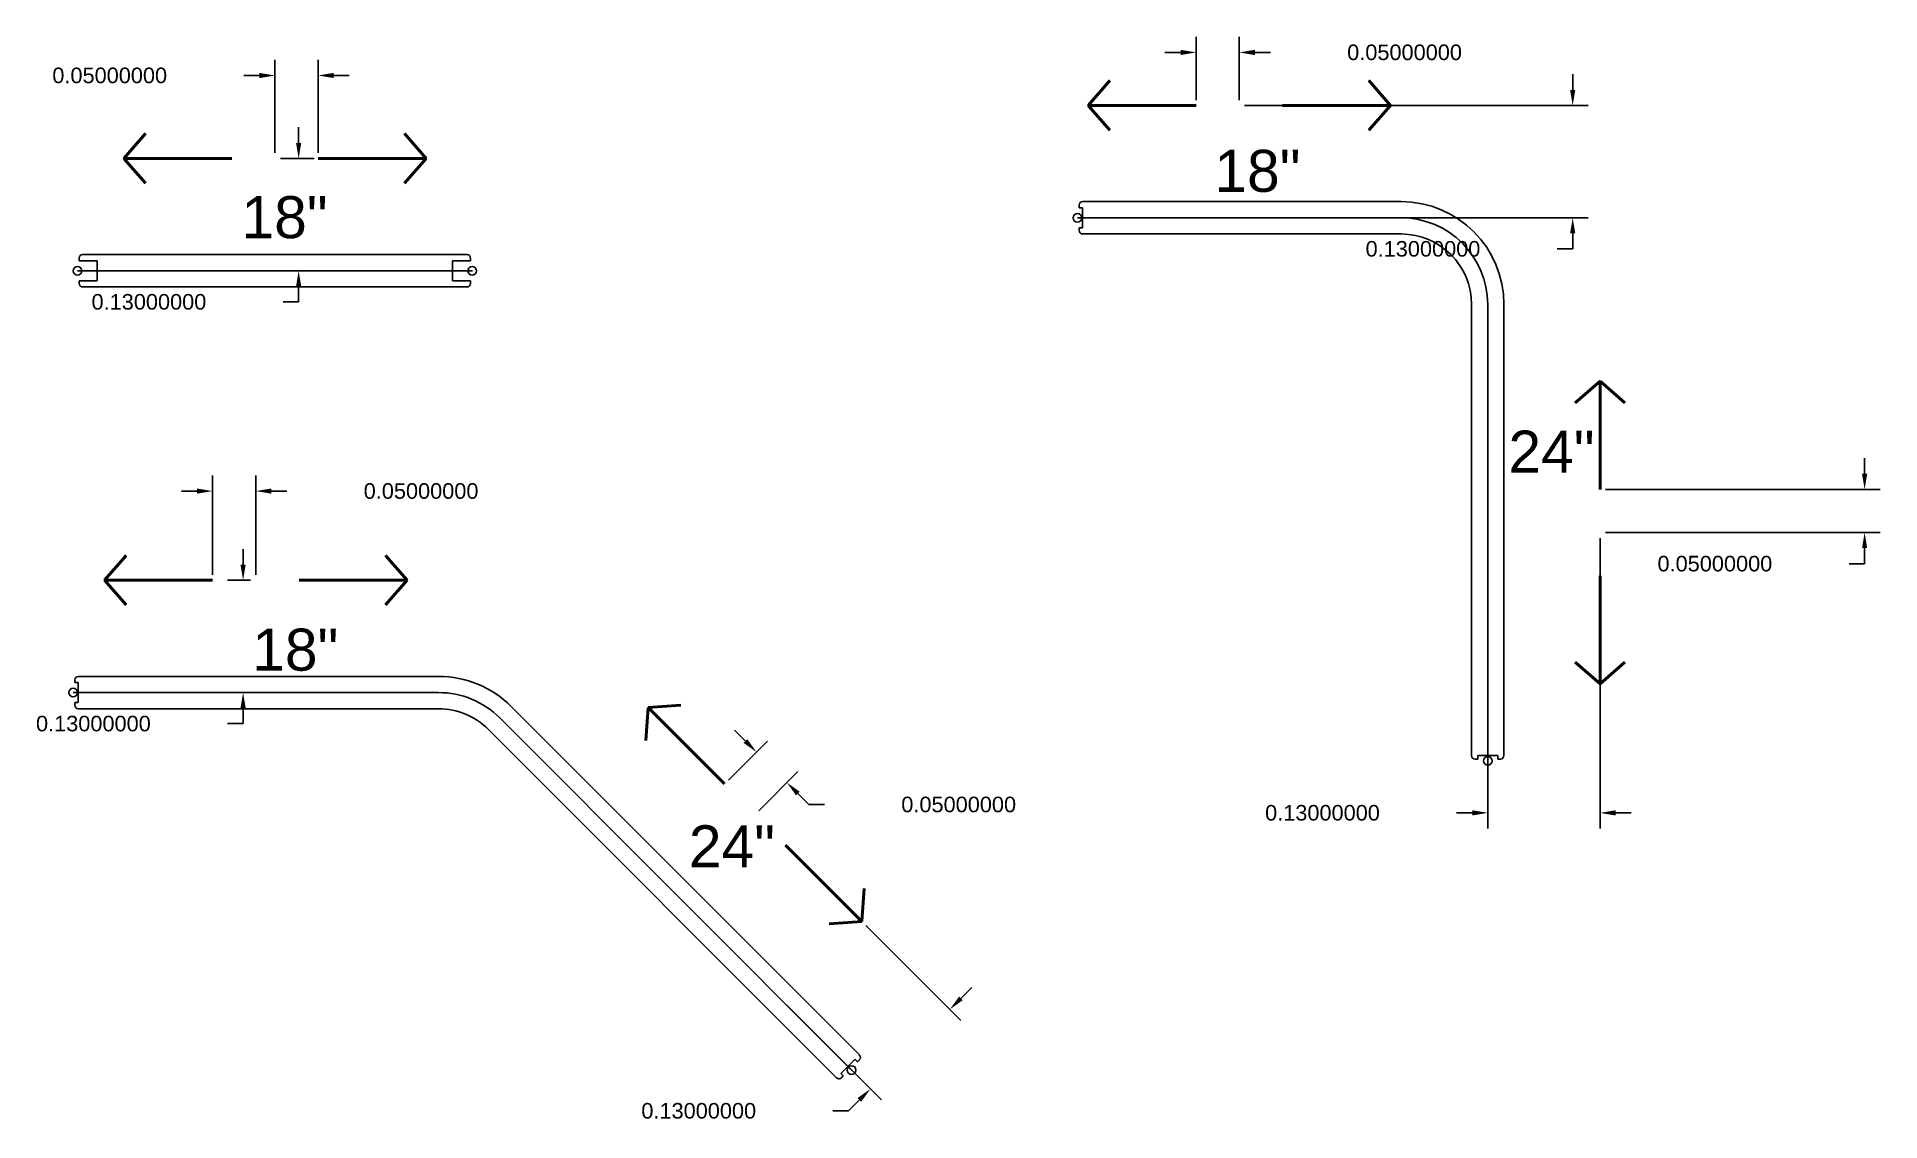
# Model space of a CAD drawing. Header units: millimetres. Extents: x 1587.53 to 1589.66, y 1839.02 to 1840.27.
import ezdxf

# ---------------------------------------------------------------- set-up
doc = ezdxf.new("R2010")
doc.units = ezdxf.units.MM
for name, color, linetype in [('135°', 5, 'Continuous'), ('90°', 94, 'Continuous'), ('DD2D_Geometry', 7, 'Continuous'), ('RECTO', 20, 'Continuous')]:
    doc.layers.add(name, color=color, linetype=linetype)
doc.styles.get("Standard").update_dxf_attribs({"font": 'arial.ttf'})
doc.dimstyles.get("Standard").update_dxf_attribs({"dimtxt": 0.018, "dimasz": 0.018, "dimexe": 0.018, "dimexo": 0.00625, "dimgap": 0.09, "dimtad": 0, "dimtih": 1, "dimtoh": 1, "dimdec": 8, "dimzin": 0, "dimdsep": 46, "dimtxsty": 'Standard', "dimcen": 0.009, "dimadec": 8, "dimazin": 0, "dimtfac": 1, "dimtdec": 8, "dimtofl": 0, "dimtmove": 0, "dimatfit": 3, "dimfxl": 1, "dimtolj": 1, "dimtzin": 0, "dimarcsym": 0})

# ---------------------------------------------------------------- blocks, each defined once
blk = doc.blocks.new('BR20101827T2D')
at = {"color": 251, "true_color": 0x636466}
blk.add_circle((0.457, 0), 0.005, dxfattribs=at)
at = {"layer": 'RECTO', "linetype": 'Continuous'}
for p, q in [((0.002, 0.0127), (0.002, 0.0147)), ((0.002, 0.0127), (0.002, 0.0116)), ((0.0032, 0.0116), (0.002, 0.0116)), ((0.0228, 0.0116), (0.0032, 0.0116)), ((0.006, 0.0187), (0.2285, 0.0187)), ((0.0228, -0.0116), (0.0228, 0.0116)), ((0.2285, 0.0187), (0.451, 0.0187)), ((0.4538, 0.0116), (0.4342, 0.0116)), ((0.4342, -0.0116), (0.4342, 0.0116)), ((0.455, 0.0116), (0.4538, 0.0116)), ((0.455, 0.0147), (0.455, 0.0127)), ((0.455, 0.0127), (0.455, 0.0116)), ((0.002, -0.0116), (0.002, -0.0127)), ((0.002, -0.0116), (0.0032, -0.0116)), ((0.002, -0.0147), (0.002, -0.0127)), ((0.0032, -0.0116), (0.0228, -0.0116)), ((0.2285, -0.0187), (0.006, -0.0187)), ((0.451, -0.0187), (0.2285, -0.0187)), ((0.4342, -0.0116), (0.4538, -0.0116)), ((0.4538, -0.0116), (0.455, -0.0116)), ((0.455, -0.0127), (0.455, -0.0116)), ((0.455, -0.0127), (0.455, -0.0147))]:
    blk.add_line(p, q, dxfattribs=at)
at = {"layer": 'RECTO', "color": 251, "true_color": 0x636466}
blk.add_circle((0, 0), 0.005, dxfattribs=at)
at = {"layer": 'RECTO', "linetype": 'Continuous'}
for centre, start, end in [((0.006, 0.0147), 90, 180), ((0.451, 0.0147), 0, 90), ((0.006, -0.0147), 180, 270), ((0.451, -0.0147), 270, 0)]:
    blk.add_arc(centre, 0.004, start, end, dxfattribs=at)
at = {"layer": '90°'}
blk.add_text('18"', height=0.04866, dxfattribs=at).set_placement((0.1899, 0.0377))
blk = doc.blocks.new('SPACE_BR20101827T')
blk.add_blockref('BR20101827T2D', (0, 0))
blk = doc.blocks.new('BR2030182427T2D')
at = {"layer": '135°', "linetype": 'Continuous'}
for p, q in [((0.002, 0.0147), (0.002, 0.0127)), ((0.002, 0.0127), (0.002, 0.0116)), ((0.002, 0.0116), (0.0031, 0.0116)), ((0.0031, 0.0116), (0.006, 0.0116)), ((0.423, 0.0187), (0.006, 0.0187)), ((0.0031, -0.0116), (0.002, -0.0116)), ((0.002, -0.0127), (0.002, -0.0116)), ((0.002, -0.0127), (0.002, -0.0147)), ((0.006, -0.0116), (0.0031, -0.0116)), ((0.006, -0.0187), (0.423, -0.0187)), ((0.9101, -0.4192), (0.507, -0.0161)), ((0.4806, -0.0426), (0.8836, -0.4456)), ((0.9087, -0.4262), (0.9079, -0.427)), ((0.9087, -0.4262), (0.9101, -0.4248)), ((0.8893, -0.4456), (0.8907, -0.4442)), ((0.8907, -0.4442), (0.8915, -0.4434))]:
    blk.add_line(p, q, dxfattribs=at)
at = {"layer": '135°'}
for p, q in [((0.006, 0.0116), (0.006, -0.0116)), ((0.8886, -0.4406), (0.9051, -0.4242))]:
    blk.add_line(p, q, dxfattribs=at)
at = {"layer": '135°', "linetype": 'Continuous', "flags": 128}
for points in [[(0.9051, -0.4242), (0.9053, -0.4245), (0.9056, -0.4247), (0.9059, -0.425), (0.9061, -0.4253), (0.9064, -0.4255), (0.9066, -0.4258), (0.9068, -0.426), (0.9071, -0.4262)], [(0.9071, -0.4262), (0.9072, -0.4264), (0.9074, -0.4265), (0.9075, -0.4267), (0.9077, -0.4268), (0.9078, -0.4269), (0.9078, -0.427), (0.9079, -0.427), (0.9079, -0.427)], [(0.8906, -0.4426), (0.8904, -0.4424), (0.8902, -0.4422), (0.89, -0.4419), (0.8897, -0.4417), (0.8895, -0.4414), (0.8892, -0.4412), (0.8889, -0.4409), (0.8886, -0.4406)], [(0.8915, -0.4434), (0.8915, -0.4434), (0.8914, -0.4434), (0.8914, -0.4433), (0.8913, -0.4432), (0.8911, -0.4431), (0.891, -0.443), (0.8908, -0.4428), (0.8906, -0.4426)]]:
    blk.add_lwpolyline(points, dxfattribs=at)
at = {"layer": '135°', "color": 251, "true_color": 0x636466}
for centre in [(0, 0), (0.9011, -0.4366)]:
    blk.add_circle(centre, 0.005, dxfattribs=at)
at = {"layer": '135°', "linetype": 'Continuous'}
for centre, radius, start, end in [((0.006, 0.0147), 0.004, 90, 180), ((0.423, -0.1002), 0.1189, 45, 90), ((0.006, -0.0147), 0.004, 180, 270), ((0.423, -0.1002), 0.0815, 45, 90), ((0.9072, -0.422), 0.004, 315, 45), ((0.8865, -0.4428), 0.004, 225, 315)]:
    blk.add_arc(centre, radius, start, end, dxfattribs=at)
at = {"layer": '90°'}
for s, p in [('18"', (0.2073, 0.0253)), ('24"', (0.7127, -0.2022))]:
    blk.add_text(s, height=0.04866, dxfattribs=at).set_placement(p)
blk = doc.blocks.new('CONTENT_BR2030182427T2DRGT')
blk.add_blockref('BR2030182427T2D', (0, 0))
blk = doc.blocks.new('SPACE_BR2030182427TRGT')
blk.add_blockref('CONTENT_BR2030182427T2DRGT', (0, 0))
blk = doc.blocks.new('BR2020182427T2D')
at = {"layer": '90°', "linetype": 'Continuous'}
for p, q in [((0.002, 0.0147), (0.002, 0.0127)), ((0.002, 0.0127), (0.002, 0.0116)), ((0.002, 0.0116), (0.0032, 0.0116)), ((0.0032, 0.0116), (0.006, 0.0116)), ((0.3748, 0.0187), (0.006, 0.0187)), ((0.002, -0.0127), (0.002, -0.0116)), ((0.0032, -0.0116), (0.002, -0.0116)), ((0.002, -0.0127), (0.002, -0.0147)), ((0.006, -0.0116), (0.0032, -0.0116)), ((0.006, -0.0187), (0.3748, -0.0187)), ((0.4563, -0.1002), (0.4563, -0.622)), ((0.4937, -0.622), (0.4937, -0.1002)), ((0.4603, -0.626), (0.4623, -0.626)), ((0.4623, -0.626), (0.4634, -0.626)), ((0.4634, -0.6248), (0.4634, -0.622)), ((0.4634, -0.626), (0.4634, -0.6248)), ((0.4866, -0.622), (0.4866, -0.6248)), ((0.4866, -0.6248), (0.4866, -0.626)), ((0.4877, -0.626), (0.4866, -0.626)), ((0.4877, -0.626), (0.4897, -0.626))]:
    blk.add_line(p, q, dxfattribs=at)
at = {"layer": '90°'}
for p, q in [((0.006, 0.0116), (0.006, -0.0116)), ((0.4634, -0.622), (0.4866, -0.622))]:
    blk.add_line(p, q, dxfattribs=at)
at = {"layer": '90°', "color": 251, "true_color": 0x636466}
for centre in [(0, 0), (0.475, -0.628)]:
    blk.add_circle(centre, 0.005, dxfattribs=at)
at = {"layer": '90°', "linetype": 'Continuous'}
for centre, radius, start, end in [((0.006, 0.0147), 0.004, 90, 180), ((0.3748, -0.1002), 0.1189, 0, 90), ((0.006, -0.0147), 0.004, 180, 270), ((0.3748, -0.1002), 0.0815, 0, 90), ((0.4603, -0.622), 0.004, 180, 270), ((0.4897, -0.622), 0.004, 270, 0)]:
    blk.add_arc(centre, radius, start, end, dxfattribs=at)
at = {"layer": '90°'}
for s, p in [('18"', (0.1586, 0.03)), ('24"', (0.499, -0.2948))]:
    blk.add_text(s, height=0.04866, dxfattribs=at).set_placement(p)
blk = doc.blocks.new('CONTENT_BR2020182427T2DRGT')
blk.add_blockref('BR2020182427T2D', (0, 0))
blk = doc.blocks.new('SPACE_BR2020182427TRGT')
blk.add_blockref('CONTENT_BR2020182427T2DRGT', (0, 0))
blk = doc.blocks.new('ARR_Back')
for p, q in [((-0.125, 0), (-0.1, 0.0287)), ((-0.1, -0.0287), (-0.125, 0))]:
    blk.add_line(p, q)
at = {"lineweight": 50}
for p, q in [((-0.125, 0), (-0.1, 0.0287)), ((0, 0), (-0.125, 0)), ((-0.125, 0), (-0.1, -0.0287))]:
    blk.add_line(p, q, dxfattribs=at)
blk = doc.blocks.new('ARR_Front')
for p, q in [((0.125, 0), (0.1, 0.0287)), ((0.1, -0.0287), (0.125, 0))]:
    blk.add_line(p, q)
at = {"lineweight": 50}
for p, q in [((0.125, 0), (0.1, 0.0287)), ((0, 0), (0.125, 0)), ((0.125, 0), (0.1, -0.0287))]:
    blk.add_line(p, q, dxfattribs=at)
blk = doc.blocks.new('Left')
for p, q in [((-0.0287, 0.1), (0, 0.125)), ((0, 0.125), (0.0287, 0.1))]:
    blk.add_line(p, q)
at = {"lineweight": 50}
for p, q in [((0, 0.125), (-0.0287, 0.1)), ((0, 0), (0, 0.125)), ((0, 0.125), (0.0287, 0.1))]:
    blk.add_line(p, q, dxfattribs=at)
blk = doc.blocks.new('Right')
at = {"lineweight": 50}
for p, q in [((0, 0), (0, -0.125)), ((0, -0.125), (-0.0287, -0.1)), ((0, -0.125), (0.0287, -0.1))]:
    blk.add_line(p, q, dxfattribs=at)
for p, q in [((-0.0287, -0.1), (0, -0.125)), ((0, -0.125), (0.0287, -0.1))]:
    blk.add_line(p, q)
blk = doc.blocks.new('*D105')
at = {"color": 0, "lineweight": -2, "transparency": 16777216}
for p, q in [((1587.7828, 1840.2246), (1587.7648, 1840.2246)), ((1587.8008, 1840.135), (1587.8008, 1840.2426)), ((1587.8508, 1840.135), (1587.8508, 1840.2426)), ((1587.8688, 1840.2246), (1587.8868, 1840.2246))]:
    blk.add_line(p, q, dxfattribs=at)
at = {"color": 0, "transparency": 16777216}
for points in [[(1587.7828, 1840.2276), (1587.7828, 1840.2216), (1587.8008, 1840.2246)], [(1587.8688, 1840.2276), (1587.8688, 1840.2216), (1587.8508, 1840.2246)]]:
    blk.add_solid(points, dxfattribs=at)
at = {"layer": 'Defpoints', "color": 0, "transparency": 16777216}
for p in [(1587.8508, 1840.2246), (1587.8008, 1840.1287), (1587.8508, 1840.1287)]:
    blk.add_point(p, dxfattribs=at)
at = {"color": 0, "transparency": 16777216, "insert": (1587.6095, 1840.2246), "char_height": 0.018, "attachment_point": 5}
blk.add_mtext('\\A1;0.05000000', dxfattribs=at)
blk = doc.blocks.new('*D106')
at = {"color": 0, "lineweight": -2, "transparency": 16777216}
for p, q in [((1587.8282, 1840.1467), (1587.8282, 1840.1647)), ((1587.807, 1840.1287), (1587.8462, 1840.1287)), ((1587.807, 1839.9987), (1587.8462, 1839.9987)), ((1587.8282, 1839.9807), (1587.8282, 1839.9627)), ((1587.8282, 1839.9627), (1587.8102, 1839.9627))]:
    blk.add_line(p, q, dxfattribs=at)
at = {"color": 0, "transparency": 16777216}
for points in [[(1587.8252, 1840.1467), (1587.8312, 1840.1467), (1587.8282, 1840.1287)], [(1587.8252, 1839.9807), (1587.8312, 1839.9807), (1587.8282, 1839.9987)]]:
    blk.add_solid(points, dxfattribs=at)
at = {"layer": 'Defpoints', "color": 0, "transparency": 16777216}
for p in [(1587.8008, 1840.1287), (1587.8008, 1839.9987), (1587.8282, 1839.9987)]:
    blk.add_point(p, dxfattribs=at)
at = {"color": 0, "transparency": 16777216, "insert": (1587.6549, 1839.9627), "char_height": 0.018, "attachment_point": 5}
blk.add_mtext('\\A1;0.13000000', dxfattribs=at)
blk = doc.blocks.new('*D107')
at = {"color": 0, "lineweight": -2, "transparency": 16777216}
for p, q in [((1587.7286, 1839.6471), (1587.7286, 1839.7619)), ((1587.7786, 1839.6471), (1587.7786, 1839.7619)), ((1587.7106, 1839.7439), (1587.6926, 1839.7439)), ((1587.7966, 1839.7439), (1587.8146, 1839.7439))]:
    blk.add_line(p, q, dxfattribs=at)
at = {"color": 0, "transparency": 16777216}
for points in [[(1587.7106, 1839.7469), (1587.7106, 1839.7409), (1587.7286, 1839.7439)], [(1587.7966, 1839.7469), (1587.7966, 1839.7409), (1587.7786, 1839.7439)]]:
    blk.add_solid(points, dxfattribs=at)
at = {"layer": 'Defpoints', "color": 0, "transparency": 16777216}
for p in [(1587.7786, 1839.7439), (1587.7286, 1839.6409), (1587.7786, 1839.6409)]:
    blk.add_point(p, dxfattribs=at)
at = {"color": 0, "transparency": 16777216, "insert": (1587.9699, 1839.7439), "char_height": 0.018, "attachment_point": 5}
blk.add_mtext('\\A1;0.05000000', dxfattribs=at)
blk = doc.blocks.new('*D108')
at = {"color": 0, "lineweight": -2, "transparency": 16777216}
for p, q in [((1587.7639, 1839.6589), (1587.7639, 1839.6769)), ((1587.7724, 1839.6409), (1587.7459, 1839.6409)), ((1587.7724, 1839.5109), (1587.7459, 1839.5109)), ((1587.7639, 1839.4749), (1587.7459, 1839.4749)), ((1587.7639, 1839.4929), (1587.7639, 1839.4749))]:
    blk.add_line(p, q, dxfattribs=at)
at = {"color": 0, "transparency": 16777216}
for points in [[(1587.7609, 1839.6589), (1587.7669, 1839.6589), (1587.7639, 1839.6409)], [(1587.7609, 1839.4929), (1587.7669, 1839.4929), (1587.7639, 1839.5109)]]:
    blk.add_solid(points, dxfattribs=at)
at = {"layer": 'Defpoints', "color": 0, "transparency": 16777216}
for p in [(1587.7786, 1839.6409), (1587.7639, 1839.5109), (1587.7786, 1839.5109)]:
    blk.add_point(p, dxfattribs=at)
at = {"color": 0, "transparency": 16777216, "insert": (1587.5906, 1839.4749), "char_height": 0.018, "attachment_point": 5}
blk.add_mtext('\\A1;0.13000000', dxfattribs=at)
blk = doc.blocks.new('*D109')
at = {"color": 0, "lineweight": -2, "transparency": 16777216}
for p, q in [((1588.3256, 1839.4096), (1588.3708, 1839.4548)), ((1588.3454, 1839.4548), (1588.3326, 1839.4675)), ((1588.3609, 1839.3742), (1588.4062, 1839.4195)), ((1588.4062, 1839.394), (1588.4189, 1839.3813)), ((1588.4189, 1839.3813), (1588.4369, 1839.3813))]:
    blk.add_line(p, q, dxfattribs=at)
at = {"color": 0, "transparency": 16777216}
for points in [[(1588.3475, 1839.4569), (1588.3432, 1839.4527), (1588.3581, 1839.4421)], [(1588.4083, 1839.3961), (1588.404, 1839.3919), (1588.3934, 1839.4067)]]:
    blk.add_solid(points, dxfattribs=at)
at = {"layer": 'Defpoints', "color": 0, "transparency": 16777216}
for p in [(1588.3212, 1839.4052), (1588.3934, 1839.4067), (1588.3565, 1839.3698)]:
    blk.add_point(p, dxfattribs=at)
at = {"color": 0, "transparency": 16777216, "insert": (1588.5922, 1839.3813), "char_height": 0.018, "attachment_point": 5}
blk.add_mtext('\\A1;0.05000000', dxfattribs=at)
blk = doc.blocks.new('*D111')
at = {"color": 0, "lineweight": -2, "transparency": 16777216}
for p, q in [((1588.867, 1840.1962), (1588.867, 1840.2693)), ((1588.917, 1840.1962), (1588.917, 1840.2693)), ((1588.849, 1840.2513), (1588.831, 1840.2513)), ((1588.935, 1840.2513), (1588.953, 1840.2513))]:
    blk.add_line(p, q, dxfattribs=at)
at = {"color": 0, "transparency": 16777216}
for points in [[(1588.849, 1840.2543), (1588.849, 1840.2483), (1588.867, 1840.2513)], [(1588.935, 1840.2543), (1588.935, 1840.2483), (1588.917, 1840.2513)]]:
    blk.add_solid(points, dxfattribs=at)
at = {"layer": 'Defpoints', "color": 0, "transparency": 16777216}
for p in [(1588.917, 1840.2513), (1588.867, 1840.19), (1588.917, 1840.19)]:
    blk.add_point(p, dxfattribs=at)
at = {"color": 0, "transparency": 16777216, "insert": (1589.1083, 1840.2513), "char_height": 0.018, "attachment_point": 5}
blk.add_mtext('\\A1;0.05000000', dxfattribs=at)
blk = doc.blocks.new('*D112')
at = {"color": 0, "lineweight": -2, "transparency": 16777216}
for p, q in [((1588.4847, 1839.2416), (1588.5947, 1839.1316)), ((1588.5947, 1839.1571), (1588.6074, 1839.1698)), ((1588.3928, 1839.1497), (1588.5028, 1839.0397)), ((1588.4646, 1839.027), (1588.4466, 1839.027)), ((1588.4773, 1839.0397), (1588.4646, 1839.027))]:
    blk.add_line(p, q, dxfattribs=at)
at = {"color": 0, "transparency": 16777216}
for points in [[(1588.5926, 1839.1592), (1588.5968, 1839.155), (1588.582, 1839.1444)], [(1588.4752, 1839.0418), (1588.4794, 1839.0376), (1588.49, 1839.0524)]]:
    blk.add_solid(points, dxfattribs=at)
at = {"layer": 'Defpoints', "color": 0, "transparency": 16777216}
for p in [(1588.4803, 1839.2461), (1588.3883, 1839.1541), (1588.49, 1839.0524)]:
    blk.add_point(p, dxfattribs=at)
at = {"color": 0, "transparency": 16777216, "insert": (1588.2913, 1839.027), "char_height": 0.018, "attachment_point": 5}
blk.add_mtext('\\A1;0.13000000', dxfattribs=at)
blk = doc.blocks.new('*D113')
at = {"color": 0, "lineweight": -2, "transparency": 16777216}
for p, q in [((1589.6408, 1839.7639), (1589.6408, 1839.7819)), ((1589.3408, 1839.7459), (1589.6588, 1839.7459)), ((1589.3408, 1839.6959), (1589.6588, 1839.6959)), ((1589.6408, 1839.6779), (1589.6408, 1839.6599)), ((1589.6408, 1839.6599), (1589.6228, 1839.6599))]:
    blk.add_line(p, q, dxfattribs=at)
at = {"color": 0, "transparency": 16777216}
for points in [[(1589.6378, 1839.7639), (1589.6438, 1839.7639), (1589.6408, 1839.7459)], [(1589.6378, 1839.6779), (1589.6438, 1839.6779), (1589.6408, 1839.6959)]]:
    blk.add_solid(points, dxfattribs=at)
at = {"layer": 'Defpoints', "color": 0, "transparency": 16777216}
for p in [(1589.3346, 1839.7459), (1589.3346, 1839.6959), (1589.6408, 1839.6959)]:
    blk.add_point(p, dxfattribs=at)
at = {"color": 0, "transparency": 16777216, "insert": (1589.4675, 1839.6599), "char_height": 0.018, "attachment_point": 5}
blk.add_mtext('\\A1;0.05000000', dxfattribs=at)
blk = doc.blocks.new('*D114')
at = {"color": 0, "lineweight": -2, "transparency": 16777216}
for p, q in [((1589.2046, 1839.6896), (1589.2046, 1839.3537)), ((1589.3346, 1839.6896), (1589.3346, 1839.3537)), ((1589.1866, 1839.3717), (1589.1686, 1839.3717)), ((1589.3526, 1839.3717), (1589.3706, 1839.3717))]:
    blk.add_line(p, q, dxfattribs=at)
at = {"color": 0, "transparency": 16777216}
for points in [[(1589.1866, 1839.3747), (1589.1866, 1839.3687), (1589.2046, 1839.3717)], [(1589.3526, 1839.3747), (1589.3526, 1839.3687), (1589.3346, 1839.3717)]]:
    blk.add_solid(points, dxfattribs=at)
at = {"layer": 'Defpoints', "color": 0, "transparency": 16777216}
for p in [(1589.2046, 1839.6959), (1589.3346, 1839.6959), (1589.2046, 1839.3717)]:
    blk.add_point(p, dxfattribs=at)
at = {"color": 0, "transparency": 16777216, "insert": (1589.0133, 1839.3717), "char_height": 0.018, "attachment_point": 5}
blk.add_mtext('\\A1;0.13000000', dxfattribs=at)
blk = doc.blocks.new('*D115')
at = {"color": 0, "lineweight": -2, "transparency": 16777216}
for p, q in [((1589.3029, 1840.208), (1589.3029, 1840.226)), ((1588.9232, 1840.19), (1589.3209, 1840.19)), ((1588.9232, 1840.06), (1589.3209, 1840.06)), ((1589.3029, 1840.042), (1589.3029, 1840.024)), ((1589.3029, 1840.024), (1589.2849, 1840.024))]:
    blk.add_line(p, q, dxfattribs=at)
at = {"color": 0, "transparency": 16777216}
for points in [[(1589.2999, 1840.208), (1589.3059, 1840.208), (1589.3029, 1840.19)], [(1589.2999, 1840.042), (1589.3059, 1840.042), (1589.3029, 1840.06)]]:
    blk.add_solid(points, dxfattribs=at)
at = {"layer": 'Defpoints', "color": 0, "transparency": 16777216}
for p in [(1588.917, 1840.19), (1588.917, 1840.06), (1589.3029, 1840.06)]:
    blk.add_point(p, dxfattribs=at)
at = {"color": 0, "transparency": 16777216, "insert": (1589.1296, 1840.024), "char_height": 0.018, "attachment_point": 5}
blk.add_mtext('\\A1;0.13000000', dxfattribs=at)

msp = doc.modelspace()

# ---------------------------------------------------------------- linework, layer by layer
msp.add_line((1587.57216222, 1839.99872847), (1588.02936222, 1839.99872847))
for points in [[(1588.72955621, 1840.05999121), (1589.10435621, 1840.05999121, -0.4142), (1589.20455621, 1839.95979121), (1589.20455621, 1839.43199121)], [(1587.56716222, 1839.51086235), (1587.99011386, 1839.51086235, -0.1989), (1588.06096596, 1839.48151445), (1588.46822528, 1839.07425513)]]:
    msp.add_lwpolyline(points, format="xyb")

# ---------------------------------------------------------------- block references
for name, p in [('ARR_Back', (1588.86695621, 1840.18999121)), ('ARR_Front', (1588.96695621, 1840.18999121)), ('ARR_Back', (1587.75076222, 1840.12872847)), ('ARR_Front', (1587.85076222, 1840.12872847)), ('Left', (1589.33455621, 1839.74589121)), ('ARR_Back', (1587.72863804, 1839.64086235)), ('ARR_Front', (1587.82863804, 1839.64086235)), ('Right', (1589.33455621, 1839.64589121))]:
    msp.add_blockref(name, p)
at = {"rotation": 45}
for name, p in [('Left', (1588.32116416, 1839.40516401)), ('Right', (1588.39187484, 1839.33445333))]:
    msp.add_blockref(name, p, dxfattribs=at)
at = {"layer": 'DD2D_Geometry'}
for name, p in [('SPACE_BR2020182427TRGT', (1588.72955621, 1840.05999121)), ('SPACE_BR20101827T', (1587.57216222, 1839.99872847)), ('SPACE_BR2030182427TRGT', (1587.56716222, 1839.51086235))]:
    msp.add_blockref(name, p, dxfattribs=at)

# ---------------------------------------------------------------- dimensions: what is measured, and where the dimension line sits
for p1, p2, distance, picture, middle in [((1588.86695621, 1840.18999121), (1588.91695621, 1840.18999121), 0.06126058, '*D111', (1589.1082584, 1840.25125179)), ((1588.91695621, 1840.18999121), (1588.91695621, 1840.05999121), 0.38590445, '*D115', (1589.12955848, 1840.02399121)), ((1587.80076222, 1840.12872847), (1587.80076222, 1839.99872847), 0.02746875, '*D106', (1587.65492879, 1839.96272847)), ((1589.33455621, 1839.74589121), (1589.33455621, 1839.69589121), 0.30621817, '*D113', (1589.4674722, 1839.65989121)), ((1587.72863804, 1839.64086235), (1587.77863804, 1839.64086235), 0.10306156, '*D107', (1587.96994022, 1839.74392391)), ((1589.33455621, 1839.69589121), (1589.20455621, 1839.69589121), 0.32422291, '*D114', (1589.01325403, 1839.3716683)), ((1587.77863804, 1839.64086235), (1587.77863804, 1839.51086235), -0.01471611, '*D108', (1587.59061975, 1839.47486235)), ((1588.32116416, 1839.40516401), (1588.3565195, 1839.36980867), 0.05221055, '*D109', (1588.59219596, 1839.38127126)), ((1588.48026319, 1839.24606498), (1588.38833931, 1839.1541411), 0.14381526, '*D112', (1588.29127403, 1839.02699251))]:
    dim = msp.add_aligned_dim(p1=p1, p2=p2, distance=distance, dimstyle='Standard')
    dim.commit()
    dim.dimension.update_dxf_attribs({"geometry": picture, "text_midpoint": middle})
dim = msp.add_linear_dim(base=(1587.85076222, 1840.22457045), p1=(1587.80076222, 1840.12872847), p2=(1587.85076222, 1840.12872847), angle=0, dimstyle='Standard')
dim.commit()
dim.dimension.update_dxf_attribs({"geometry": '*D105', "text_midpoint": (1587.60946004, 1840.22457045), "dimtype": 161})

doc.saveas('drawing.dxf')
